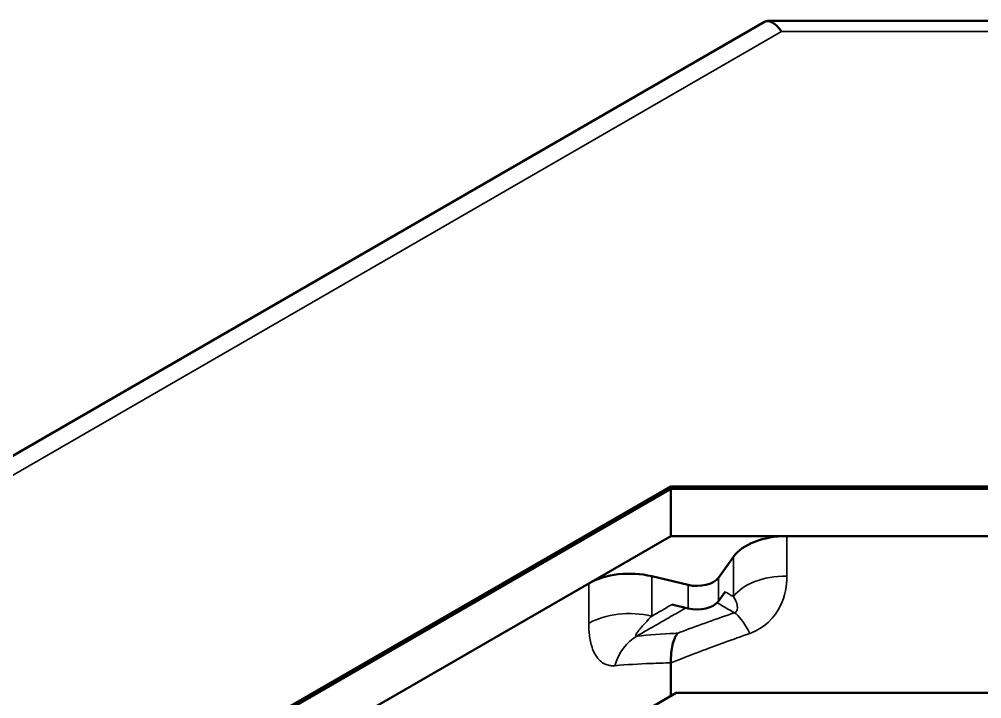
# Model space of a CAD drawing. Header units: inches. Extents: x 9.1 to 24.9, y 4.9 to 17.
# Drawn here: x 12.45 to 16.383, y 14.211 to 16.989 of the extents above; entities that cross this region are included whole.
import ezdxf

# ---------------------------------------------------------------- set-up
doc = ezdxf.new("R2010")
doc.units = ezdxf.units.IN
doc.header["$MEASUREMENT"] = 0
doc.layers.add('Visible (ANSI)', color=7, linetype='Continuous', lineweight=50)
doc.layers.add('Visible Narrow (ANSI)', color=7, linetype='Continuous', lineweight=35)

msp = doc.modelspace()

# ---------------------------------------------------------------- linework, layer by layer
at = {"layer": 'Visible (ANSI)'}
for p, q in [((15.4949, 16.9785), (9.1344, 13.3062)), ((18.3777, 16.9819), (15.5076, 16.9819)), ((12.5229, 13.5838), (15.112, 15.0786)), ((15.112, 15.0689), (12.5229, 13.5742)), ((15.112, 15.0786), (15.112, 14.8761)), ((15.112, 15.0786), (18.7734, 15.0786)), ((15.112, 14.8761), (15.112, 15.0689)), ((18.7734, 15.0689), (15.112, 15.0689)), ((15.112, 14.8761), (12.5229, 13.3813)), ((14.7766, 14.6825), (15.112, 14.8761)), ((15.112, 14.8761), (15.5862, 14.8761)), ((18.7734, 14.8761), (15.112, 14.8761)), ((15.3063, 14.706), (15.3679, 14.7919)), ((15.0341, 14.712), (15.1829, 14.6765)), ((15.3338, 14.6479), (15.3063, 14.6095)), ((15.1829, 14.58), (15.1164, 14.5959)), ((15.112, 14.3576), (15.112, 14.2217)), ((12.5775, 12.7584), (15.1343, 14.2346)), ((15.1343, 14.2346), (16.8881, 14.2346))]:
    msp.add_line(p, q, dxfattribs=at)
for centre, major_axis, ratio, start_param, end_param in [((15.5641, 16.7457), (0.0631, -0.2354), 0.317837, 2.441154, 3.226552), ((15.5862, 14.7397), (-0.2362, 0), 0.57735, 4.712389, 5.890486), ((14.9437, 14.586), (-0.2362, 0), 0.57735, 4.31969, 5.497787), ((15.219, 14.7269), (0.0945, 0), 0.57735, 4.31969, 5.890486), ((15.219, 14.6304), (0.0945, 0), 0.57735, 4.31969, 5.890486)]:
    msp.add_ellipse(centre, major_axis=major_axis, ratio=ratio, start_param=start_param, end_param=end_param, dxfattribs=at)
msp.add_open_spline([(15.1398, 14.479), (15.1397, 14.4789), (15.1396, 14.4788), (15.1309, 14.468), (15.1239, 14.4518), (15.1145, 14.4107), (15.112, 14.386), (15.112, 14.3576)], degree=3, knots=[-0.1801922, -0.1801922, -0.1801922, -0.1801922, -0.1794519, -0.1794519, -0.0882029, -0.0882029, 0, 0, 0, 0], dxfattribs=at)
at = {"layer": 'Visible Narrow (ANSI)'}
for p, q in [((9.3014, 13.3228), (15.5641, 16.9385)), ((15.5641, 16.9385), (18.3212, 16.9385)), ((15.5862, 14.7129), (15.5862, 14.8761)), ((15.3679, 14.7919), (15.3679, 14.6287)), ((15.0341, 14.5488), (15.0341, 14.712)), ((14.7766, 14.6825), (14.7766, 14.5193)), ((15.1829, 14.6765), (15.1829, 14.58)), ((15.3063, 14.6095), (15.3063, 14.706))]:
    msp.add_line(p, q, dxfattribs=at)
for centre, major_axis, ratio, start_param, end_param in [((15.5862, 14.5765), (0.2362, 0), 0.57735, 1.570796, 2.748894), ((14.9437, 14.4228), (-0.2362, 0), 0.57735, 4.31969, 5.497787), ((15.4351, 14.3418), (-0.0778, 0.2231), 0.226724, 5.288977, 6.037934), ((15.0505, 14.2498), (-0.0198, 0.2354), 0.757694, 0.336849, 1.085806)]:
    msp.add_ellipse(centre, major_axis=major_axis, ratio=ratio, start_param=start_param, end_param=end_param, dxfattribs=at)
for points, knots in [([(15.4351, 14.4782), (15.4943, 14.4988), (15.5377, 14.5432), (15.5788, 14.6306), (15.5862, 14.6719), (15.5862, 14.7129)], [0, 0, 0, 0, 0.1635058, 0.1635058, 0.2910947, 0.2910947, 0.2910947, 0.2910947]), ([(15.3679, 14.6287), (15.3619, 14.6321), (15.3559, 14.6355), (15.3445, 14.6419), (15.3392, 14.6449), (15.3338, 14.6479)], [0.3712326, 0.3712326, 0.3712326, 0.3712326, 0.4254677, 0.4254677, 0.4736423, 0.4736423, 0.4736423, 0.4736423]), ([(15.1164, 14.5959), (15.1035, 14.5885), (15.0906, 14.5811), (15.0631, 14.5655), (15.0486, 14.5571), (15.0341, 14.5488)], [0.0457057, 0.0457057, 0.0457057, 0.0457057, 0.0938803, 0.0938803, 0.1481154, 0.1481154, 0.1481154, 0.1481154]), ([(15.3012, 14.6035), (15.3049, 14.6014), (15.3085, 14.5993), (15.3203, 14.5924), (15.3285, 14.5877), (15.3366, 14.583), (15.3484, 14.5761), (15.3602, 14.5693), (15.3719, 14.5625)], [-0.4590509, -0.4590509, -0.4590509, -0.4590509, -0.4254677, -0.4254677, -0.3508041, -0.3508041, -0.3508041, -0.2428213, -0.2428213, -0.2428213, -0.2428213]), ([(15.3679, 14.6287), (15.3756, 14.6162), (15.3814, 14.6038), (15.3868, 14.5787), (15.3837, 14.5667), (15.3719, 14.5625)], [-0.2910947, -0.2910947, -0.2910947, -0.2910947, -0.1635058, -0.1635058, 0, 0, 0, 0]), ([(14.9728, 14.467), (15.0016, 14.4836), (15.0304, 14.5001), (15.0592, 14.5166), (15.0791, 14.528), (15.099, 14.5395), (15.1371, 14.5614), (15.1553, 14.5718), (15.1735, 14.5823)], [-0.2765266, -0.2765266, -0.2765266, -0.2765266, -0.1685438, -0.1685438, -0.1685438, -0.0938803, -0.0938803, -0.025646, -0.025646, -0.025646, -0.025646]), ([(15.3719, 14.5625), (15.3007, 14.5381), (15.2299, 14.5127), (15.153, 14.484), (15.1464, 14.4815), (15.1398, 14.479)], [0, 0, 0, 0, 0.1910343, 0.1910343, 0.2090411, 0.2090411, 0.2090411, 0.2090411]), ([(14.7766, 14.5193), (14.7766, 14.5022), (14.7775, 14.4856), (14.7817, 14.4525), (14.7851, 14.4362), (14.7932, 14.4119), (14.7969, 14.4031), (14.8062, 14.3857), (14.8121, 14.3774), (14.8249, 14.3641), (14.8316, 14.3588), (14.8448, 14.3518), (14.8509, 14.3495), (14.8625, 14.3468), (14.8677, 14.3461), (14.8765, 14.3459), (14.8799, 14.346), (14.8834, 14.3463)], [0, 0, 0, 0, 0.0532394, 0.0532394, 0.1112682, 0.1112682, 0.1477031, 0.1477031, 0.1897567, 0.1897567, 0.226863, 0.226863, 0.2554063, 0.2554063, 0.2773627, 0.2773627, 0.2910854, 0.2910854, 0.2910854, 0.2910854]), ([(14.9728, 14.467), (14.9721, 14.467), (14.9715, 14.467), (14.9703, 14.4674), (14.9698, 14.4678), (14.9691, 14.4693), (14.9692, 14.4705), (14.9703, 14.4741), (14.9716, 14.4766), (14.9756, 14.483), (14.9785, 14.487), (14.9849, 14.4952), (14.9882, 14.4993), (14.9979, 14.5106), (15.0048, 14.5182), (15.019, 14.5334), (15.0263, 14.541), (15.0341, 14.5488)], [-0.2910854, -0.2910854, -0.2910854, -0.2910854, -0.2773627, -0.2773627, -0.2554063, -0.2554063, -0.226863, -0.226863, -0.1897567, -0.1897567, -0.1477031, -0.1477031, -0.1112682, -0.1112682, -0.0532394, -0.0532394, 0, 0, 0, 0]), ([(15.1398, 14.479), (15.1355, 14.4788), (15.1312, 14.4786), (15.0759, 14.4757), (15.0245, 14.472), (14.9728, 14.467)], [0.1766584, 0.1766584, 0.1766584, 0.1766584, 0.1928497, 0.1928497, 0.3856994, 0.3856994, 0.3856994, 0.3856994]), ([(15.112, 14.3576), (15.1508, 14.3731), (15.1899, 14.3882), (15.2973, 14.429), (15.3659, 14.4541), (15.4351, 14.4782)], [-0.3008534, -0.3008534, -0.3008534, -0.3008534, -0.1910343, -0.1910343, 0, 0, 0, 0]), ([(14.8834, 14.3463), (14.9328, 14.3504), (14.9818, 14.3534), (15.0578, 14.3565), (15.0849, 14.3572), (15.112, 14.3576)], [-0.3856994, -0.3856994, -0.3856994, -0.3856994, -0.1928497, -0.1928497, -0.084846, -0.084846, -0.084846, -0.084846])]:
    msp.add_open_spline(points, degree=3, knots=knots, dxfattribs=at)

doc.saveas('drawing.dxf')
